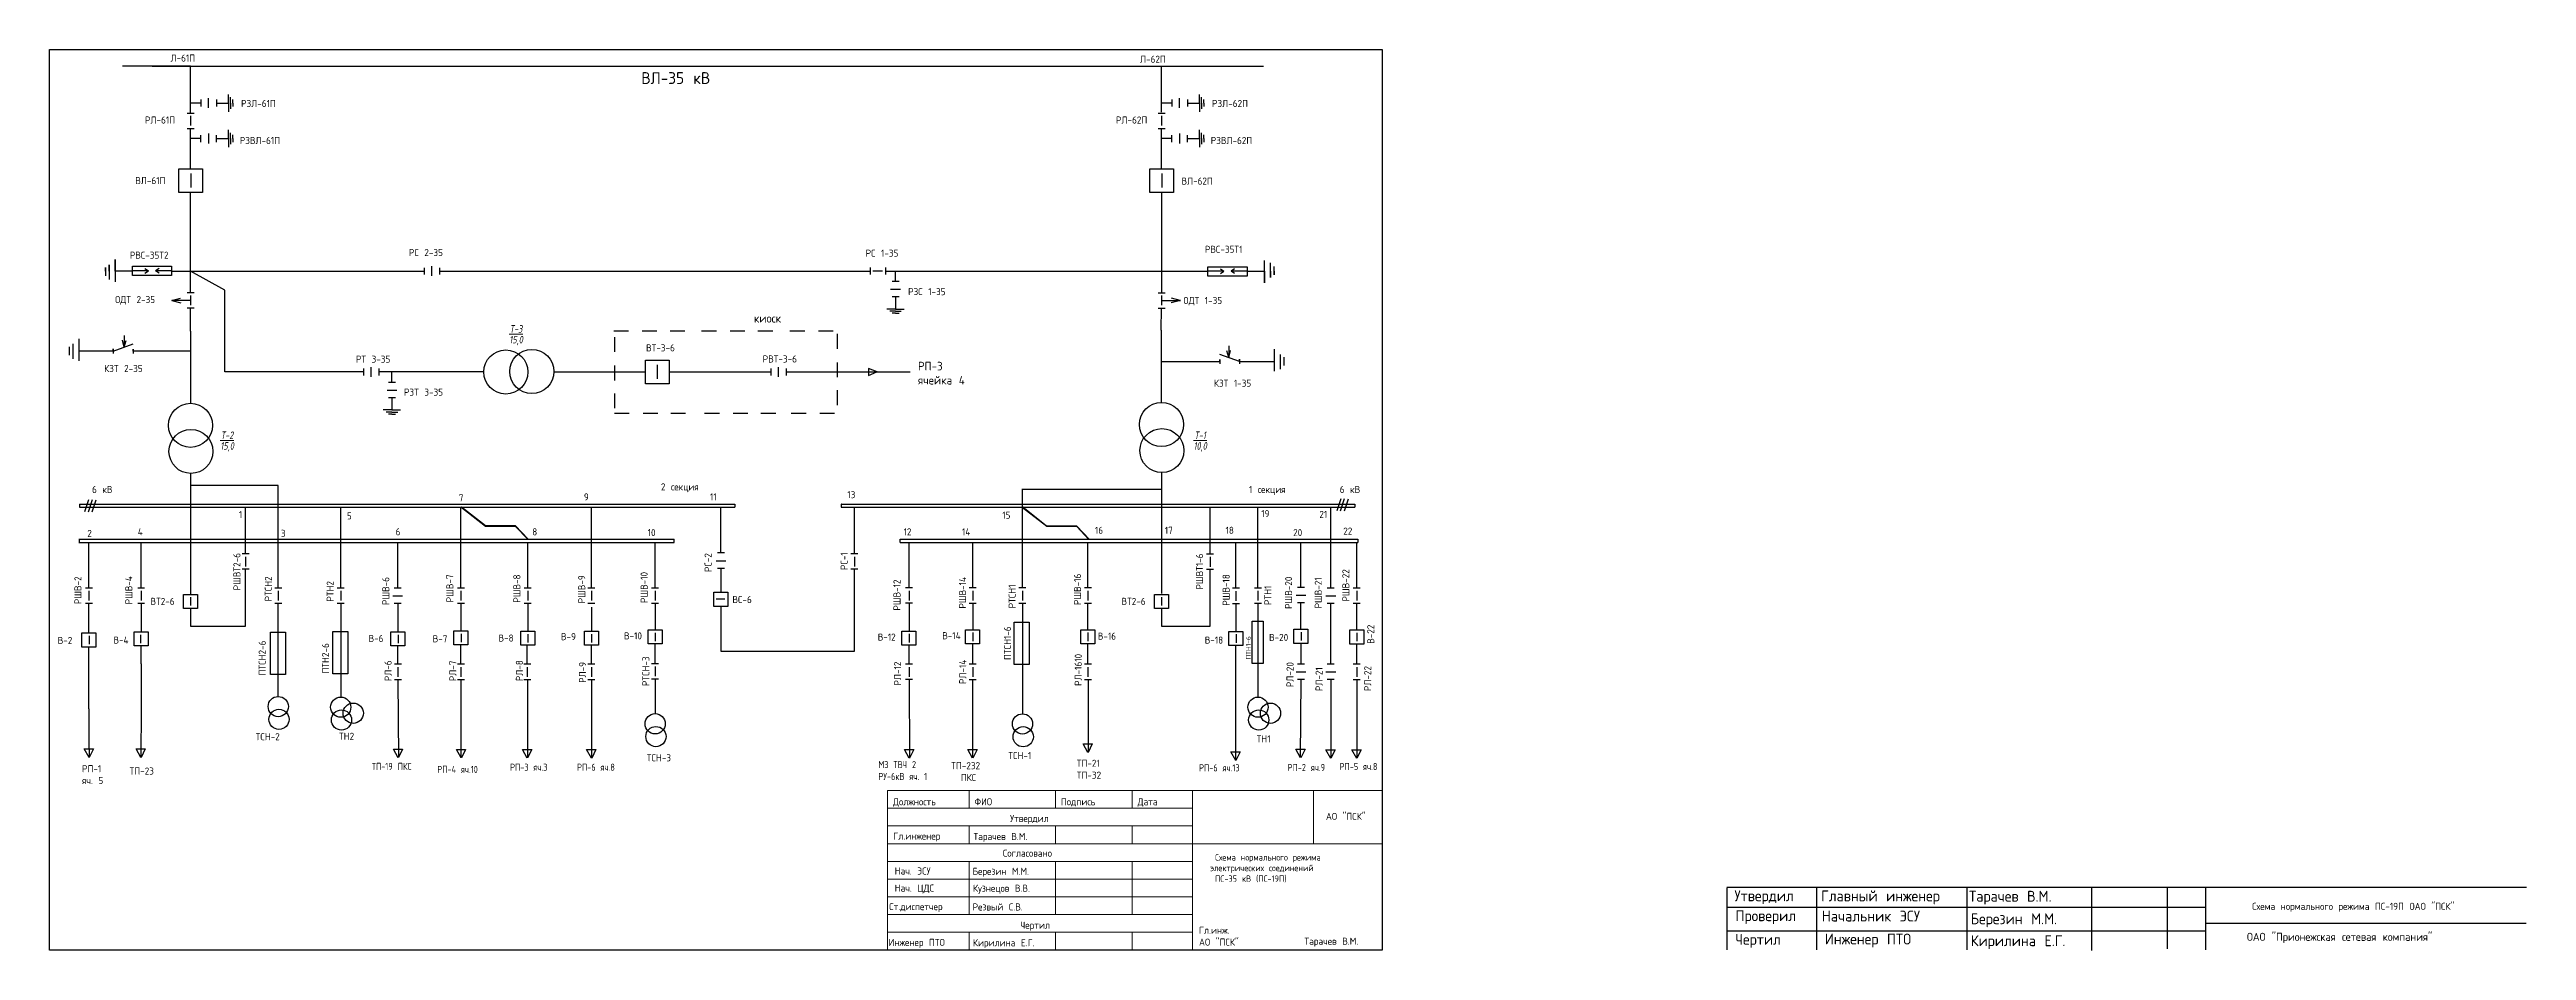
# Paper-space layout 'Нормальная' of a CAD drawing. Header units: millimetres. Extents: x 1 to 525, y 0 to 191.
import ezdxf

# ---------------------------------------------------------------- set-up
doc = ezdxf.new("R2010")
doc.units = ezdxf.units.MM
doc.layers.add('10_КВ', color=32, linetype='Continuous')
doc.styles.get("Standard").update_dxf_attribs({"font": 'txt.shx', "width": 0.9})

# ---------------------------------------------------------------- blocks, each defined once
blk = doc.blocks.new('Разъединитель вкл. норм.')
at = {"ltscale": 100}
for p, q in [((-0.37, 0), (0.37, 0)), ((-0.37, -1.63), (0.37, -1.63))]:
    blk.add_line(p, q, dxfattribs=at)
blk.add_line((0, -0.3), (0, -1.33))
blk = doc.blocks.new('заземление')
for p, q in [((0, 0), (0, -4.75)), ((0, -4.75), (-3.37, -4.75)), ((0, -5.55), (-2.22, -5.55)), ((0, -6.37), (-1.38, -6.37)), ((0, -4.75), (3.37, -4.75)), ((0, -5.55), (2.22, -5.55)), ((0, -6.37), (1.38, -6.37))]:
    blk.add_line(p, q)
blk = doc.blocks.new('Заземл.нож откл. норм.')
at = {"ltscale": 100}
for p, q in [((1.1, 0), (0, 0)), ((1.1, -0.37), (1.1, 0.37)), ((2.73, -0.37), (2.73, 0.37))]:
    blk.add_line(p, q, dxfattribs=at)
blk.add_line((1.91, 0.52), (1.91, -0.52))
at = {"ltscale": 100, "xscale": 0.2717159185103244, "yscale": 0.2717159185103244, "zscale": 0.2717159185103244, "rotation": 90}
blk.add_blockref('заземление', (2.73, 0), dxfattribs=at)

psp = doc.layouts.new('Нормальная')

# ---------------------------------------------------------------- linework, layer by layer
for p, q in [((1.06, 191), (283.1, 191)), ((30.91, 165.78), (30.91, 174.3)), ((236.39, 165.86), (236.39, 174.3)), ((30.91, 139.54), (30.91, 160.78)), ((236.39, 160.78), (236.39, 139.54)), ((12.88, 144.87), (12.88, 143.11)), ((12.88, 144.11), (12.88, 144.87)), ((13.67, 145.44), (13.67, 142.32)), ((13.67, 144.11), (13.67, 145.44)), ((14.95, 146.54), (14.95, 141.86)), ((14.95, 144.11), (14.95, 146.54)), ((18.62, 144.11), (14.95, 144.11)), ((26.9, 144.11), (80.33, 144.11)), ((38.19, 140.08), (30.91, 144.11)), ((83.58, 144.11), (174.71, 144.11)), ((177.97, 144.11), (246.2, 144.11)), ((254.49, 144.09), (258.15, 144.09)), ((258.15, 141.66), (258.15, 146.34)), ((258.15, 144.09), (258.15, 141.66)), ((259.44, 142.76), (259.44, 145.88)), ((259.44, 144.09), (259.44, 142.76)), ((260.23, 143.33), (260.23, 145.09)), ((260.23, 144.09), (260.23, 143.33)), ((26.93, 137.92), (28.84, 137.41)), ((30.91, 137.92), (26.93, 137.92)), ((26.96, 137.9), (28.8, 138.39)), ((30.91, 131.42), (30.91, 136.29)), ((38.19, 122.77), (38.19, 140.08)), ((236.33, 131.61), (236.39, 136.29)), ((236.39, 137.92), (240.37, 137.92)), ((240.37, 137.92), (238.46, 137.41)), ((240.34, 137.9), (238.5, 138.39)), ((30.91, 131.42), (30.91, 116.14)), ((120.45, 131.46), (123.56, 131.46)), ((126.5, 131.46), (129.61, 131.46)), ((132.37, 131.46), (135.48, 131.46)), ((139.06, 131.46), (142.18, 131.46)), ((145.11, 131.46), (148.23, 131.46)), ((150.98, 131.46), (154.1, 131.46)), ((157.76, 131.46), (160.88, 131.46)), ((163.82, 131.46), (166.93, 131.46)), ((236.33, 131.61), (236.34, 116.31)), ((5.18, 128.12), (5.18, 126.36)), ((5.97, 128.69), (5.97, 125.57)), ((7.25, 129.79), (7.25, 125.11)), ((14.55, 127.18), (7.31, 127.18)), ((14.55, 127.18), (18.77, 128.69)), ((14.55, 127.65), (14.55, 126.7)), ((14.55, 127.22), (14.55, 127.65)), ((16.86, 128.01), (16.48, 129.51)), ((16.86, 130.46), (16.86, 128.01)), ((16.86, 128.01), (17.25, 129.46)), ((18.77, 127.61), (18.77, 126.66)), ((18.77, 127.18), (18.77, 127.61)), ((30.87, 127.18), (18.77, 127.18)), ((120.63, 130.17), (120.63, 127.06)), ((167.76, 130.82), (167.76, 127.7)), ((252.92, 124.98), (248.7, 126.5)), ((250.6, 125.82), (250.22, 127.26)), ((250.6, 128.27), (250.6, 125.82)), ((250.6, 125.82), (250.98, 127.32)), ((260.21, 127.6), (260.21, 122.92)), ((261.5, 126.5), (261.5, 123.38)), ((262.29, 125.92), (262.29, 124.16)), ((67.49, 122.77), (38.19, 122.77)), ((92.95, 122.77), (70.74, 122.77)), ((107.79, 122.77), (127.19, 122.77)), ((120.63, 124.12), (120.63, 121)), ((132.19, 122.77), (153.69, 122.77)), ((156.94, 122.77), (183.22, 122.77)), ((167.76, 124.76), (167.76, 121.65)), ((236.34, 124.98), (248.7, 124.98)), ((248.7, 124.98), (248.7, 125.41)), ((248.7, 125.41), (248.7, 124.46)), ((252.92, 125.03), (252.92, 125.46)), ((252.92, 125.46), (252.92, 124.51)), ((252.92, 124.98), (260.16, 124.98)), ((120.63, 118.25), (120.63, 115.14)), ((167.76, 118.9), (167.76, 115.78)), ((120.63, 114.04), (123.75, 114.04)), ((126.68, 114.04), (129.8, 114.04)), ((132.55, 114.04), (135.67, 114.04)), ((139.7, 114.04), (142.82, 114.04)), ((145.75, 114.04), (148.87, 114.04)), ((151.62, 114.04), (154.74, 114.04)), ((158.04, 114.04), (161.16, 114.04)), ((164.09, 114.04), (167.21, 114.04)), ((30.89, 101.31), (30.89, 75.72)), ((236.37, 101.47), (236.37, 75.88)), ((7.37, 94.82), (7.37, 94.14)), ((7.37, 94.82), (146.12, 94.82)), ((49.46, 98.76), (30.89, 98.76)), ((49.46, 77.05), (49.46, 98.76)), ((146.12, 94.82), (146.12, 94.14)), ((168.59, 94.82), (168.59, 94.14)), ((168.68, 94.82), (168.59, 94.82)), ((168.68, 94.82), (277.26, 94.82)), ((206.96, 77.07), (206.96, 98.03)), ((206.96, 97.98), (236.37, 97.98)), ((277.26, 94.82), (277.26, 94.14)), ((7.37, 94.14), (146.12, 94.14)), ((42.56, 84.29), (42.56, 94.14)), ((62.69, 77.05), (62.69, 94.14)), ((93.32, 90.07), (88.13, 94.14)), ((88.13, 77.05), (88.13, 94.14)), ((93.29, 90.19), (88.22, 94.16)), ((99.69, 90.19), (93.29, 90.19)), ((99.67, 90.07), (93.32, 90.07)), ((102.25, 87.36), (99.67, 90.07)), ((102.35, 87.36), (99.69, 90.19)), ((115.73, 77.05), (115.73, 94.14)), ((143.15, 84.47), (143.15, 94.14)), ((168.59, 94.14), (277.3, 94.14)), ((171.39, 84.29), (171.39, 94.14)), ((212.09, 90.05), (206.91, 94.12)), ((212.07, 90.17), (207, 94.14)), ((218.47, 90.17), (212.07, 90.17)), ((218.45, 90.05), (212.09, 90.05)), ((221.03, 87.34), (218.45, 90.05)), ((221.13, 87.34), (218.47, 90.17)), ((272.21, 77.05), (272.21, 94.2)), ((7.29, 87.36), (133.23, 87.36)), ((7.29, 86.67), (133.23, 86.67)), ((7.33, 87.36), (7.33, 86.67)), ((9.41, 77.05), (9.41, 86.68)), ((20.45, 77.05), (20.45, 86.67)), ((74.74, 77.05), (74.74, 86.67)), ((102.25, 77.05), (102.25, 86.67)), ((129.21, 77.05), (129.21, 86.67)), ((133.23, 86.67), (133.23, 87.36)), ((181.1, 86.67), (181.1, 87.36)), ((181.1, 87.36), (277.93, 87.36)), ((181.1, 86.67), (277.92, 86.67)), ((182.95, 77.07), (182.95, 86.67)), ((196.43, 77.07), (196.43, 86.67)), ((220.81, 77.07), (220.81, 86.67)), ((252.13, 76.99), (252.13, 86.67)), ((265.88, 77.19), (265.88, 86.67)), ((277.71, 77.05), (277.71, 86.67)), ((277.93, 87.36), (277.92, 86.67)), ((42.56, 69.01), (42.56, 81.03)), ((143.15, 81.22), (143.15, 76.15)), ((171.39, 63.7), (171.39, 81.03)), ((246.65, 68.95), (246.65, 80.99)), ((9.41, 67.54), (9.41, 73.8)), ((20.45, 73.8), (20.45, 67.76)), ((49.46, 54.11), (49.46, 73.8)), ((62.69, 73.8), (62.69, 53.97)), ((74.79, 73.8), (74.79, 67.69)), ((88.13, 73.8), (88.13, 67.97)), ((182.95, 73.82), (182.95, 67.92)), ((196.43, 73.82), (196.43, 68.2)), ((206.96, 73.82), (206.96, 50.44)), ((220.81, 68.2), (220.81, 73.82)), ((252.13, 73.74), (252.13, 67.86)), ((265.88, 68.32), (265.88, 73.94)), ((272.21, 60.92), (272.21, 73.8)), ((277.71, 68.18), (277.71, 73.8)), ((30.89, 72.75), (30.89, 69.01)), ((30.89, 69.01), (42.56, 69.01)), ((115.73, 73), (115.73, 67.91)), ((143.15, 73.26), (143.15, 63.7)), ((236.37, 68.95), (246.65, 68.95)), ((9.41, 51.49), (9.41, 64.59)), ((20.45, 60.98), (20.45, 64.87)), ((74.79, 60.92), (74.79, 64.81)), ((88.13, 60.92), (88.13, 65.08)), ((102.16, 60.92), (102.16, 65.02)), ((115.73, 60.92), (115.73, 65.02)), ((143.15, 63.7), (171.39, 63.7)), ((182.95, 60.92), (182.95, 65.04)), ((196.43, 60.92), (196.43, 65.23)), ((220.81, 60.92), (220.81, 65.29)), ((252.14, 40.59), (252.14, 64.97)), ((265.88, 65.41), (265.88, 60.92)), ((277.71, 60.92), (277.71, 65.27)), ((20.45, 60.98), (20.45, 51.49)), ((74.79, 57.67), (74.89, 41.17)), ((88.13, 57.67), (88.13, 41.15)), ((102.21, 57.67), (102.21, 41.09)), ((115.73, 57.67), (115.73, 41.05)), ((129.21, 57.79), (129.21, 50.47)), ((182.95, 57.67), (183.06, 41.07)), ((196.4, 57.67), (196.4, 41.1)), ((220.84, 57.67), (220.84, 42.27)), ((265.88, 57.67), (265.73, 41.2)), ((272.21, 57.67), (272.24, 41.02)), ((277.71, 57.67), (277.74, 41.02)), ((9.41, 51.49), (9.41, 44.95)), ((20.45, 51.49), (20.37, 41.17)), ((9.43, 41.17), (8.42, 43.01)), ((8.42, 43.01), (10.38, 43.01)), ((9.41, 44.95), (9.43, 41.17)), ((10.38, 43.01), (9.48, 41.19)), ((20.37, 41.17), (19.37, 43.01)), ((19.37, 43.01), (21.32, 43.01)), ((21.32, 43.01), (20.42, 41.19)), ((74.84, 41.15), (73.83, 42.99)), ((73.83, 42.99), (75.79, 42.99)), ((75.79, 42.99), (74.89, 41.17)), ((88.17, 41.09), (87.16, 42.92)), ((87.16, 42.92), (89.11, 42.92)), ((89.11, 42.92), (88.22, 41.11)), ((102.16, 41.07), (101.16, 42.9)), ((101.16, 42.9), (103.11, 42.9)), ((103.11, 42.9), (102.21, 41.09)), ((115.73, 41.05), (114.73, 42.89)), ((114.73, 42.89), (116.68, 42.89)), ((116.68, 42.89), (115.79, 41.07)), ((183.01, 41.05), (182, 42.89)), ((182, 42.89), (183.96, 42.89)), ((183.96, 42.89), (183.06, 41.07)), ((196.4, 41.05), (195.39, 42.89)), ((195.39, 42.89), (197.35, 42.89)), ((197.35, 42.89), (196.45, 41.07)), ((220.79, 42.26), (219.78, 44.09)), ((219.86, 44.09), (221.81, 44.09)), ((221.73, 44.09), (220.84, 42.27)), ((252.09, 40.57), (251.08, 42.4)), ((251.08, 42.4), (253.04, 42.4)), ((253.04, 42.4), (252.14, 40.59)), ((265.82, 41.11), (264.81, 42.95)), ((264.81, 42.95), (266.77, 42.95)), ((266.77, 42.95), (265.87, 41.13)), ((272.19, 41), (271.18, 42.83)), ((271.18, 42.83), (273.14, 42.83)), ((273.14, 42.83), (272.24, 41.02)), ((277.69, 41), (276.68, 42.83)), ((276.68, 42.83), (278.64, 42.83)), ((278.64, 42.83), (277.74, 41.02))]:
    psp.add_line(p, q)
at = {"ltscale": 100}
for p, q in [((30.91, 187.48), (16.52, 187.48)), ((22.75, 187.48), (257.94, 187.48)), ((30.91, 177.55), (30.91, 187.48)), ((236.39, 177.72), (236.39, 187.48)), ((21.98, 144.16), (18.62, 144.16)), ((21.26, 144.66), (21.98, 144.16)), ((21.26, 143.66), (21.98, 144.16)), ((24.23, 144.66), (23.51, 144.16)), ((26.9, 144.16), (23.51, 144.16)), ((24.23, 143.66), (23.51, 144.16)), ((249.57, 144.09), (246.21, 144.09)), ((248.84, 144.6), (249.57, 144.09)), ((248.84, 143.59), (249.57, 144.09)), ((251.82, 144.6), (251.09, 144.09)), ((254.49, 144.09), (251.09, 144.09)), ((251.82, 143.59), (251.09, 144.09)), ((129.71, 121.29), (129.71, 124.25)), ((176.18, 122.8), (174.37, 123.51)), ((174.37, 123.51), (174.37, 121.99)), ((174.37, 121.99), (176.13, 122.8)), ((9.32, 95.73), (8.46, 93.16)), ((10.08, 95.7), (9.22, 93.13)), ((10.89, 95.68), (10.03, 93.11)), ((274.31, 95.93), (273.45, 93.36)), ((275.07, 95.9), (274.22, 93.33)), ((275.88, 95.88), (275.03, 93.31)), ((246.65, 84.22), (246.65, 94.14)), ((256.8, 77.05), (256.8, 94.14)), ((102.25, 73.8), (102.25, 67.91)), ((129.21, 73.8), (129.21, 68.18)), ((256.8, 73.8), (256.8, 53.97)), ((236.37, 72.75), (236.37, 68.95)), ((129.21, 61.04), (129.21, 65.17)), ((356.04, 13.76), (525.24, 13.76)), ((356.04, 13.65), (356.04, 0.47)), ((374.99, 13.76), (374.99, 0.47)), ((406.78, 13.76), (406.78, 0.47)), ((433.17, 13.65), (433.17, 0.37)), ((449.21, 13.76), (449.21, 0.69)), ((457.35, 13.76), (457.35, 0.47)), ((356.04, 9.54), (457.28, 9.54)), ((457.35, 6.13), (525.18, 6.13)), ((356.04, 4.54), (457.28, 4.54))]:
    psp.add_line(p, q, dxfattribs=at)
at = {"color": 7}
for p, q in [((30.96, 164.78), (30.96, 161.78)), ((236.44, 164.78), (236.44, 161.78)), ((81.96, 143.08), (81.96, 145.14)), ((69.12, 121.74), (69.12, 123.8)), ((155.32, 121.74), (155.32, 123.8)), ((142.11, 82.84), (144.18, 82.84)), ((20.45, 76.46), (20.45, 74.39)), ((30.92, 75.13), (30.92, 73.34)), ((73.71, 75.42), (75.77, 75.42)), ((143.95, 74.67), (142.17, 74.67)), ((182.95, 76.47), (182.95, 74.41)), ((236.4, 75.13), (236.4, 73.34)), ((264.85, 75.56), (266.91, 75.56)), ((271.18, 75.42), (273.24, 75.42)), ((9.44, 66.95), (9.44, 65.17)), ((20.4, 65.39), (20.4, 67.17)), ((74.82, 67.17), (74.82, 65.39)), ((88.16, 67.38), (88.16, 65.6)), ((102.28, 67.32), (102.28, 65.54)), ((115.76, 67.32), (115.76, 65.54)), ((129.24, 67.59), (129.24, 65.81)), ((182.95, 67.33), (182.95, 65.55)), ((196.43, 67.61), (196.43, 65.83)), ((220.81, 67.61), (220.81, 65.83)), ((252.16, 67.27), (252.16, 65.49)), ((265.91, 67.73), (265.91, 65.95)), ((277.74, 67.59), (277.74, 65.81)), ((182.95, 60.32), (182.95, 58.26)), ((264.85, 59.29), (266.91, 59.29)), ((271.18, 59.29), (273.24, 59.29))]:
    psp.add_line(p, q, dxfattribs=at)
at = {"color": 7, "ltscale": 100}
for p, q in [((80.33, 144.84), (80.33, 143.37)), ((83.58, 144.84), (83.58, 143.37)), ((67.49, 123.51), (67.49, 122.04)), ((70.74, 123.51), (70.74, 122.04)), ((153.69, 123.51), (153.69, 122.04)), ((156.94, 123.51), (156.94, 122.04)), ((143.88, 84.47), (142.41, 84.47)), ((143.88, 81.22), (142.41, 81.22)), ((21.18, 77.05), (19.72, 77.05)), ((21.18, 73.8), (19.72, 73.8)), ((75.48, 77.05), (74.01, 77.05)), ((75.48, 73.8), (74.01, 73.8)), ((183.69, 77.07), (182.22, 77.07)), ((183.69, 73.82), (182.22, 73.82)), ((266.61, 77.19), (265.15, 77.19)), ((266.61, 73.94), (265.15, 73.94)), ((272.94, 77.05), (271.47, 77.05)), ((272.94, 73.8), (271.47, 73.8)), ((183.69, 60.92), (182.22, 60.92)), ((183.69, 57.67), (182.22, 57.67)), ((266.61, 60.92), (265.15, 60.92)), ((266.61, 57.67), (265.15, 57.67)), ((272.94, 60.92), (271.47, 60.92)), ((272.94, 57.67), (271.47, 57.67))]:
    psp.add_line(p, q, dxfattribs=at)
at = {"ltscale": 100}
for points in [[(1.06, 190.99), (283.1, 190.99), (283.1, 0.46), (1.06, 0.46)], [(255.6, 70.06), (257.91, 70.06), (257.91, 61.11), (255.6, 61.11)]]:
    psp.add_lwpolyline(points, close=True, dxfattribs=at)
at = {"color": 7}
for points in [[(28.41, 165.78), (33.41, 165.78), (33.41, 160.78), (28.41, 160.78)], [(233.89, 165.78), (238.89, 165.78), (238.89, 160.78), (233.89, 160.78)], [(127.19, 125.27), (132.19, 125.27), (132.19, 120.27), (127.19, 120.27)], [(29.4, 75.72), (32.37, 75.72), (32.37, 72.75), (29.4, 72.75)], [(141.63, 76.15), (144.59, 76.15), (144.59, 73.18), (141.63, 73.18)], [(234.89, 75.72), (237.85, 75.72), (237.85, 72.75), (234.89, 72.75)], [(127.73, 68.18), (130.69, 68.18), (130.69, 65.22), (127.73, 65.22)], [(194.92, 68.2), (197.88, 68.2), (197.88, 65.23), (194.92, 65.23)], [(219.29, 68.2), (222.26, 68.2), (222.26, 65.23), (219.29, 65.23)], [(264.4, 68.32), (267.36, 68.32), (267.36, 65.35), (264.4, 65.35)], [(276.22, 68.18), (279.19, 68.18), (279.19, 65.21), (276.22, 65.21)], [(7.92, 67.54), (10.89, 67.54), (10.89, 64.57), (7.92, 64.57)], [(18.97, 67.76), (21.93, 67.76), (21.93, 64.79), (18.97, 64.79)], [(73.31, 67.76), (76.27, 67.76), (76.27, 64.79), (73.31, 64.79)], [(86.65, 67.97), (89.61, 67.97), (89.61, 65), (86.65, 65)], [(100.77, 67.91), (103.73, 67.91), (103.73, 64.94), (100.77, 64.94)], [(114.25, 67.91), (117.21, 67.91), (117.21, 64.94), (114.25, 64.94)], [(181.44, 67.92), (184.4, 67.92), (184.4, 64.96), (181.44, 64.96)], [(250.64, 67.86), (253.61, 67.86), (253.61, 64.89), (250.64, 64.89)]]:
    psp.add_lwpolyline(points, close=True, dxfattribs=at)
for points in [[(26.9, 143.15), (18.62, 143.15), (18.62, 145.17), (26.9, 145.17)], [(246.21, 145.05), (254.49, 145.05), (254.49, 143.04), (246.21, 143.04)], [(205.23, 69.81), (208.4, 69.81), (208.4, 60.87), (205.23, 60.87)], [(47.82, 67.69), (50.98, 67.69), (50.98, 58.75), (47.82, 58.75)], [(61.02, 67.83), (64.18, 67.83), (64.18, 58.89), (61.02, 58.89)]]:
    psp.add_lwpolyline(points, close=True)
for centre, radius in [((97.61, 122.77), 4.66), ((103.13, 122.87), 4.66), ((30.89, 111.48), 4.66), ((236.37, 111.65), 4.66), ((30.99, 105.96), 4.66), ((236.47, 106.13), 4.66), ((49.46, 51.97), 2.14), ((62.69, 51.84), 2.14), ((65.33, 50.56), 2.14), ((256.8, 51.84), 2.14), ((259.44, 50.56), 2.14), ((49.62, 49.27), 2.14), ((62.84, 49.13), 2.14), ((129.23, 48.33), 2.14), ((129.39, 45.62), 2.14), ((206.96, 48.3), 2.14), ((207.12, 45.59), 2.14), ((256.96, 49.13), 2.14)]:
    psp.add_circle(centre, radius)
at = {"layer": '10_КВ', "color": 0, "lineweight": 20}
for p, q in [((283.1, 34.21), (178.42, 34.21)), ((178.42, 34.21), (178.42, 0.46)), ((195.67, 34.21), (195.67, 30.46)), ((213.95, 34.21), (213.95, 30.46)), ((230.17, 34.21), (230.17, 30.46)), ((242.92, 34.21), (242.92, 30.46)), ((268.53, 22.96), (268.53, 34.21)), ((283.1, 0.46), (283.1, 34.21)), ((242.92, 30.46), (178.42, 30.46)), ((242.92, 26.71), (178.42, 26.71)), ((195.67, 26.71), (195.67, 22.96)), ((213.95, 26.71), (213.95, 22.96)), ((230.17, 26.71), (230.17, 22.96)), ((242.92, 30.46), (242.92, 19.21)), ((283.1, 22.96), (178.42, 22.96)), ((242.92, 19.21), (178.42, 19.21)), ((195.67, 19.21), (195.67, 7.96)), ((213.95, 19.21), (213.95, 7.96)), ((230.17, 19.21), (230.17, 7.96)), ((242.92, 19.21), (242.92, 7.96)), ((242.92, 15.46), (178.42, 15.46)), ((242.92, 11.71), (178.42, 11.71)), ((242.92, 7.96), (178.42, 7.96)), ((242.92, 7.96), (242.92, 0.46)), ((242.92, 4.21), (178.42, 4.21)), ((242.92, 0.46), (178.42, 0.46)), ((195.67, 4.21), (195.67, 0.46)), ((213.95, 4.21), (213.95, 0.46)), ((230.17, 4.21), (230.17, 0.46))]:
    psp.add_line(p, q, dxfattribs=at)
at = {"layer": '10_КВ', "color": 250, "lineweight": 20, "ltscale": 100}
psp.add_line((242.92, 0.46), (283.1, 0.46), dxfattribs=at)

# ---------------------------------------------------------------- block references
at = {"color": 7, "yscale": 2, "zscale": 2}
for name, p, xscale, rotation in [('Заземл.нож откл. норм.', (30.91, 179.68), -2, 180), ('Заземл.нож откл. норм.', (236.39, 179.68), -2, 180), ('Разъединитель вкл. норм.', (177.97, 144.11), 2, 270), ('Заземл.нож откл. норм.', (180.1, 144.11), -2, 90), ('Заземл.нож откл. норм.', (73.53, 122.77), -2, 90)]:
    psp.add_blockref(name, p, dxfattribs=dict(at, xscale=xscale, rotation=rotation))
for name, p, xscale in [('Разъединитель вкл. норм.', (30.91, 177.55), 2), ('Заземл.нож откл. норм.', (30.91, 172.17), 2), ('Разъединитель вкл. норм.', (236.39, 177.55), 2), ('Заземл.нож откл. норм.', (236.39, 172.17), 2), ('Разъединитель вкл. норм.', (30.91, 139.54), -2), ('Разъединитель вкл. норм.', (236.39, 139.54), 2), ('Разъединитель вкл. норм.', (42.56, 84.29), -2), ('Разъединитель вкл. норм.', (171.39, 84.29), -2), ('Разъединитель вкл. норм.', (246.65, 84.22), -2), ('Разъединитель вкл. норм.', (9.41, 77.05), -2), ('Разъединитель вкл. норм.', (49.46, 77.05), -2), ('Разъединитель вкл. норм.', (62.69, 77.05), -2), ('Разъединитель вкл. норм.', (88.13, 77.05), -2), ('Разъединитель вкл. норм.', (102.25, 77.05), -2), ('Разъединитель вкл. норм.', (115.73, 77.05), -2), ('Разъединитель вкл. норм.', (129.21, 77.05), -2), ('Разъединитель вкл. норм.', (196.43, 77.07), -2), ('Разъединитель вкл. норм.', (206.96, 77.07), -2), ('Разъединитель вкл. норм.', (220.81, 77.07), -2), ('Разъединитель вкл. норм.', (252.13, 76.99), -2), ('Разъединитель вкл. норм.', (256.8, 77.05), -2), ('Разъединитель вкл. норм.', (277.71, 77.05), -2), ('Разъединитель вкл. норм.', (74.79, 60.92), -2), ('Разъединитель вкл. норм.', (88.13, 60.92), -2), ('Разъединитель вкл. норм.', (102.16, 60.92), -2), ('Разъединитель вкл. норм.', (115.73, 60.92), -2), ('Разъединитель вкл. норм.', (129.21, 61.04), -2), ('Разъединитель вкл. норм.', (196.43, 60.92), -2), ('Разъединитель вкл. норм.', (220.81, 60.92), -2), ('Разъединитель вкл. норм.', (277.71, 60.92), -2)]:
    psp.add_blockref(name, p, dxfattribs=dict(at, xscale=xscale))

# ---------------------------------------------------------------- texts
at = {"attachment_point": 1}
for s, insert, char_height, width in [('Л-61П', (26.67, 189.94), 1.5, 11.4286), ('Л-62П', (231.83, 189.7), 1.5, 11.4286), ('ВЛ-35 кВ', (126.3, 186.21), 2.5, 28.8832), ('РЗЛ-61П', (41.59, 180.33), 1.5, 11.4286), ('РЗЛ-62П', (247.07, 180.33), 1.5, 11.4286), ('РЛ-61П', (21.26, 176.83), 1.5, 8.2285), ('РЛ-62П', (226.75, 176.83), 1.5, 8.2285), ('РЗВЛ-61П', (41.32, 172.51), 1.5, 11.4286), ('РЗВЛ-62П', (246.8, 172.51), 1.5, 11.4286), ('ВЛ-61П', (19.2, 164.01), 1.5, 11.4286), ('ВЛ-62П', (240.61, 163.91), 1.5, 11.4286), ('\\pt12;РВС-35Т2', (18.04, 148.23), 1.5, 21.7857), ('РС 2-35', (77.11, 148.79), 1.5, 11.4286), ('РС 1-35\\P', (173.76, 148.66), 1.5, 11.4286), ('РВС-35Т1', (245.56, 149.47), 1.5, 16.25), ('ОДТ 2-35', (14.94, 138.84), 1.5, 11.4286), ('РЗС 1-35', (182.75, 140.52), 1.5, 11.4286), ('ОДТ 1-35', (241.01, 138.65), 1.5, 23.0357), ('киоск', (150.12, 135.02), 1.8, 15.3571), ('РТ 3-35', (65.9, 126.23), 1.5, 11.4286), ('ВТ-3-6', (127.3, 128.62), 1.5, 6.9048), ('РВТ-3-6', (151.98, 126.27), 1.5, 17.3214), ('КЗТ 2-35', (12.61, 124.25), 1.5, 11.4286), ('РП-3\\Pячейка 4', (184.85, 124.92), 1.8, 24.6429), ('КЗТ 1-35', (247.46, 121.14), 1.5, 16.25), ('РЗТ 3-35', (76.07, 119.25), 1.5, 11.4286), ('6 кВ', (10.05, 98.66), 1.5, 18.3929), ('7', (87.67, 96.87), 1.5, 25.7143), ('9\\P', (114.14, 97.08), 1.5, 25.7143), ('2 секция', (130.45, 99.21), 1.5, 18.3929), ('11', (140.82, 97.08), 1.5, 25.7143), ('13', (169.9, 97.56), 1.5, 25.7143), ('1 секция', (254.89, 98.66), 1.5, 18.3929), ('6 кВ', (274.1, 98.66), 1.5, 18.3929), ('2\\P', (9.05, 89.37), 1.5, 25.7143), ('4\\P', (19.74, 89.69), 1.5, 25.7143), ('1\\P', (41.12, 93.33), 1.5, 25.7143), ('3\\P', (50.01, 89.37), 1.5, 25.7143), ('5\\P', (63.99, 93.06), 1.5, 25.7143), ('6', (74.3, 89.71), 1.5, 25.7143), ('8', (103.21, 89.69), 1.5, 25.7143), ('10\\P', (127.64, 89.53), 1.5, 25.7143), ('12', (181.8, 89.69), 1.5, 25.7143), ('14', (194.17, 89.69), 1.5, 25.7143), ('15\\P', (202.69, 93.22), 1.5, 25.7143), ('16', (222.3, 90.01), 1.5, 25.7143), ('17', (237.08, 90.01), 1.5, 25.7143), ('18', (249.94, 90.01), 1.5, 25.7143), ('19', (257.49, 93.55), 1.5, 25.7143), ('20', (264.24, 89.53), 1.5, 25.7143), ('21\\P', (269.79, 93.39), 1.5, 25.7143), ('22\\P', (274.85, 89.85), 1.5, 25.7143), ('ВС-6', (145.58, 75.37), 1.5, 18.3929), ('Схема нормального режима ПС-19П ОАО "ПСК"', (467.18, 10.45), 1.5, 103.3571)]:
    psp.add_mtext(s, dxfattribs=dict(at, insert=insert, char_height=char_height, width=width))
at = {"ltscale": 100, "attachment_point": 1, "rotation": 90}
for s, insert, char_height, width in [('РШВТ2-6', (39.97, 76.57), 1.5, 3.545), ('РС-2', (139.67, 80.42), 1.5, 3.545), ('РС-1', (168.46, 80.85), 1.5, 3.545), ('РШВТ1-6', (243.69, 76.73), 1.5, 3.545), ('РШВ-2', (6.32, 73.64), 1.5, 8.3307), ('РШВ-4', (17.08, 73.59), 1.5, 8.3307), ('РТСН2', (46.62, 74.22), 1.5, 3.545), ('РШВ-6', (71.46, 73.45), 1.5, 3.545), ('РШВ-7', (85.03, 74.03), 1.5, 3.545), ('РШВ-8', (99.21, 73.95), 1.5, 3.545), ('РШВ-9', (112.92, 73.81), 1.5, 3.545), ('РШВ-10', (126.14, 73.88), 1.5, 3.545), ('РШВ-12', (179.65, 72.28), 1.5, 3.545), ('РШВ-14', (193.53, 72.7), 1.5, 3.545), ('{\\H3x;РШВ-16}', (217.85, 73.45), 0.5, 3.545), ('РШВ-18', (249.3, 73.3), 1.5, 3.545), ('РШВ-20', (262.53, 72.63), 1.5, 3.545), ('{\\H3x;РШВ-21}', (268.81, 72.74), 0.5, 3.545), ('{\\H3x;РШВ-22}', (274.64, 74.2), 0.5, 3.545), ('РТН2', (59.71, 74.17), 1.5, 3.545), ('{\\H3x;РТСН1}', (204.02, 72.76), 0.5, 3.545), ('РТН1', (258.14, 73.45), 1.5, 3.545), ('{\\H3x;ПТСН1-6}', (203.04, 61.83), 0.5, 3.545), ('В-22', (279.91, 65.25), 1.5, 3.545), ('ПТСН2-6', (45.32, 58.56), 1.5, 3.545), ('{\\H3x;ПТН2-6}', (58.7, 58.96), 0.5, 3.545), ('{\\H3x;РЛ-1610}', (218.01, 56.34), 0.5, 3.545), ('{\\H2x;ПТН1-6\\P}\\P', (254.26, 61.93), 0.5, 3.545), ('РЛ-6', (71.95, 57.33), 1.5, 3.545), ('{\\H3x;РЛ-7}', (85.67, 57.33), 0.5, 3.545), ('{\\H3x;РЛ-8}', (99.74, 57.33), 0.5, 3.545), ('РЛ-9', (113.11, 56.98), 1.5, 3.545), ('РТСН-3', (126.5, 56.3), 1.5, 3.545), ('РЛ-12', (179.78, 56.42), 1.5, 3.545), ('РЛ-14', (193.56, 56.74), 1.5, 3.545), ('РЛ-20', (262.83, 56.07), 1.5, 3.545), ('РЛ-21', (268.97, 55.24), 1.5, 3.545), ('РЛ-22', (279.26, 55.24), 1.5, 3.545)]:
    psp.add_mtext(s, dxfattribs=dict(at, insert=insert, char_height=char_height, width=width))
at = {"ltscale": 100, "attachment_point": 1}
for s, insert, char_height, width in [('ВТ2-6', (22.42, 74.98), 1.5, 10.208), ('ВТ2-6', (227.91, 74.98), 1.5, 10.208), ('В-2', (2.79, 66.72), 1.5, 10.208), ('В-4', (14.59, 66.79), 1.5, 10.208), ('В-6', (68.57, 67.14), 1.5, 10.208), ('В-7', (82.14, 67.07), 1.5, 10.208), ('В-8', (96.07, 67.22), 1.5, 10.208), ('В-9', (109.29, 67.52), 1.5, 10.208), ('В-10', (122.64, 67.68), 1.5, 10.208), ('В-12', (176.33, 67.43), 1.5, 10.208), ('В-14', (189.98, 67.72), 1.5, 10.208), ('В-16', (222.9, 67.62), 1.5, 10.208), ('В-18', (245.53, 66.79), 1.5, 10.208), ('В-20', (259.14, 67.36), 1.5, 10.208), ('ТСН-2', (44.67, 46.35), 1.5, 8.725), ('ТН2', (62.32, 46.43), 1.5, 3.545), ('ТСН-1', (203.96, 42.35), 1.5, 10.3535), ('ТН1\\P', (256.51, 45.88), 1.5, 3.545), ('РП-1\\Pяч. 5', (7.93, 39.57), 1.5, 8.725), ('ТП-23', (18, 39.08), 1.5, 8.725), ('{\\W0.7;ТП-19 ПКС}', (69.25, 40.06), 1.5, 10.208), ('{\\W0.7;РП-4 яч.10}', (83.11, 39.43), 1.5, 10.208), ('{\\W0.7;РП-3 яч.3}', (98.52, 39.89), 1.5, 10.208), ('{\\W0.7;РП-6 яч.8}', (112.69, 39.89), 1.5, 10.208), ('ТСН-3', (127.45, 41.89), 1.5, 8.725), ('{\\W0.7;МЗ ТВЧ 2 РУ-6кВ яч. 1}', (176.47, 40.44), 1.5, 12.0579), ('\\pi0.53748;ТП-232 \\P\\pi2.5625;ПКС', (191.34, 40.21), 1.5, 8.725), ('ТП-21 ТП-32', (218.45, 40.72), 1.5, 8.725), ('{\\W0.7;РП-6 яч.13}', (244.33, 39.76), 1.5, 9.5535), ('{\\W0.7;РП-2 яч.9}', (263.06, 39.83), 1.5, 11.6955), ('{\\W0.7;РП-5 яч.8}', (274.06, 40.03), 1.5, 12.0668), ('Утвердил', (357.63, 13.08), 2.3, 18.0821), ('Главный инженер', (375.99, 13.06), 2.3, 32.6535), ('Тарачев В.М.', (407.28, 12.99), 2.3, 23.3678), ('Проверил', (357.85, 8.86), 2.3, 18.0821), ('Начальник ЭСУ', (376.13, 8.79), 2.3, 30.7321), ('Березин М.М.', (407.63, 8.21), 2.3, 22.0821), ('Чертил\\P', (357.85, 3.86), 2.3, 18.0821), ('Инженер ПТО', (376.78, 3.93), 2.3, 25.1535), ('Кирилина Е.Г.', (407.63, 3.57), 2.3, 32.1535), ('ОАО "Прионежская сетевая компания"', (466.09, 4.1), 1.7, 62.4035)]:
    psp.add_mtext(s, dxfattribs=dict(at, insert=insert, char_height=char_height, width=width))
at = {"lineweight": 20, "insert": (269.58, 29.48), "char_height": 1.5, "width": 12.6382, "attachment_point": 1}
psp.add_mtext('\\pi1.5941;АО "ПСК"', dxfattribs=at)
at = {"layer": '10_КВ', "lineweight": 20, "ltscale": 100, "char_height": 2.3, "attachment_point": 1}
for s, insert in [('\\A1;{\\fGOST type A|b0|i0|c204|p34;\\H0.7x;\\Q11;\\C5;\\SТ-3/15,0;}', (98.35, 132.67)), ('\\A1;{\\fGOST type A|b0|i0|c204|p34;\\H0.7x;\\Q11;\\C5;\\SТ-2/15,0;}', (37.2, 110.18)), ('\\A1;{\\fGOST type A|b0|i0|c204|p34;\\H0.7x;\\Q11;\\C5;\\SТ-1/10,0;}', (243.15, 110.18))]:
    psp.add_mtext_dynamic_manual_height_columns(s, width=12.3856, gutter_width=1250, heights=[0], dxfattribs=dict(at, insert=insert))
at = {"layer": '10_КВ', "color": 0, "lineweight": 20, "attachment_point": 1}
for s, insert, char_height, width in [('Должность', (179.56, 32.58), 1.5, 12.75), ('ФИО', (196.81, 32.58), 1.5, 12.75), ('Подпись', (215.09, 32.58), 1.5, 12.75), ('Дата', (231.31, 32.58), 1.5, 12.75), ('Утвердил', (204.34, 29.04), 1.5, 12.75), ('Гл.инженер', (179.61, 25.32), 1.5, 12.75), ('Тарачев В.М.', (196.59, 25.24), 1.5, 18.5306), ('Согласовано', (202.81, 21.71), 1.5, 12.75), ('Нач. ЭСУ', (179.92, 17.93), 1.5, 12.75), ('Березин М.М.', (196.41, 17.86), 1.5, 18.5306), (' Схема нормального режима\\Pэлектрических соединений\\P ПС-35 кВ (ПС-19П) ', (246.67, 20.74), 1.35, 55.784), ('Нач. ЦДС', (179.92, 14.32), 1.5, 12.75), ('Кузнецов В.В.', (196.48, 14.28), 1.5, 18.5306), ('Ст.диспетчер', (178.76, 10.39), 1.5, 12.75), ('Резвый С.В.', (196.41, 10.32), 1.5, 18.5306), ('Чертил', (206.52, 6.46), 1.5, 12.75), ('Гл.инж. АО "ПСК"', (244.32, 5.39), 1.5, 10.3631), ('Инженер ПТО', (178.62, 2.82), 1.5, 17.9828), ('Кирилина Е.Г.', (196.46, 2.75), 1.5, 18.5306), ('Тарачев В.М.', (266.63, 3.07), 1.5, 18.5306)]:
    psp.add_mtext(s, dxfattribs=dict(at, insert=insert, char_height=char_height, width=width))

# ---------------------------------------------------------------- viewports
at = {"layer": '0', "view_target_point": (6587.35, -5470.79)}
psp.add_viewport(center=(142.08, 95.72), size=(282.04, 190.5227), view_center_point=(0, 0), view_height=16374.2022, dxfattribs=at)

doc.saveas('drawing.dxf')
